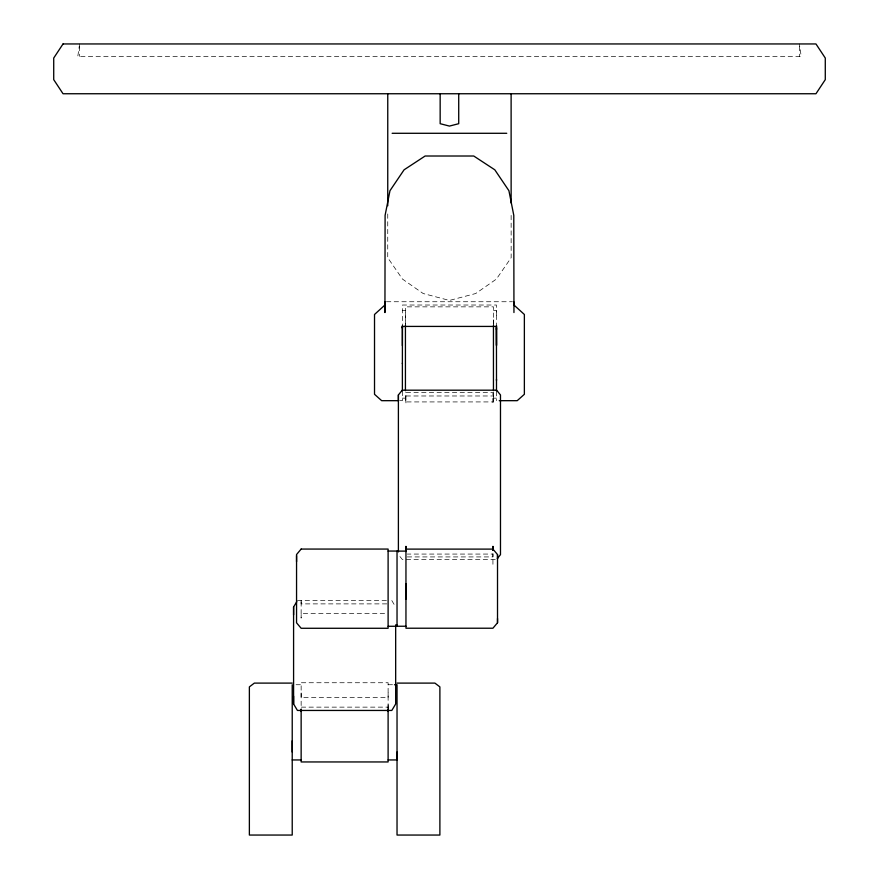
<?xml version="1.0" encoding="UTF-8"?>
<svg xmlns="http://www.w3.org/2000/svg" width="879" height="879" viewBox="0 0 879 879"><rect width="100%" height="100%" fill="white"/><g stroke="black" fill="none" stroke-linecap="round" stroke-linejoin="round"><path stroke-width="0.66" stroke-dasharray="4.39 3.3" d="M387.749 213.971L387.738 257.734L402.461 279.072L423.173 293.52L449.444 300.431L475.715 293.52L496.415 279.072L511.149 257.734L511.138 212.608M388.111 708.99L388.111 702.903M388.122 692.927L388.111 697.618L301.145 697.618L301.134 692.927M388.122 709.298L388.122 707.134L301.134 707.134L301.134 709.298M405.428 325.065L405.428 312.792M492.932 564.274L492.932 554.067L407.318 554.067M493.449 324.12L493.449 317.275M496.492 315.132L496.448 305.024L402.439 305.024L402.384 326.856M79.604 43.95L77.802 56.355L801.198 56.355L799.396 43.95M386.463 301.739L512.413 301.739M402.384 310.617L405.428 310.617M493.449 310.617L496.492 310.617L496.492 325.56M402.384 398.154L405.428 398.154M493.449 398.154L496.492 398.154M399.648 400.681L402.384 400.681L402.384 391.496M407.307 556.923L492.932 556.923L492.932 553.001M495.262 559.407L402.263 559.407L399.176 555.605M297.443 600.566L389.078 600.566M386.76 603.884L301.134 603.884L301.145 599.544L301.134 618.091L301.145 613.399L386.76 613.399M296.047 684.73L301.145 684.73M388.111 684.73L394.484 684.73M391.814 600.566L395.671 607.015M799.396 46.433L799.396 56.355M496.492 391.496L496.492 400.681M493.449 325.065L493.449 306.848L405.428 306.848L405.428 324.164M493.449 391.891L493.449 401.923L405.428 401.923L405.428 391.891M388.111 708.067L388.111 682.741L301.145 682.741L301.145 708.99M79.604 46.433L79.604 56.355M493.449 395.979L492.932 403.142L492.932 392.66L405.955 392.66L405.955 403.142L405.428 395.979L493.449 395.979"/><path stroke-width="1.32" d="M292.224 752.05L292.224 740.81M395.671 624.837L395.671 704.002L391.814 710.452L297.443 710.452L293.586 704.002L293.586 607.015L296.805 601.632M296.553 561.703L296.553 555.594M387.749 205.774L387.76 93.745M388.111 711.474L388.122 709.298M397.033 758.775L397.033 752.05M397.033 625.101L397.033 626.287L397.033 551.056L388.111 551.056M398.396 400.747L398.396 394.946L402.263 390.188L496.624 390.188L500.481 394.946L500.481 554.649L497.393 558.451M402.384 363.598L402.439 326.417L496.448 326.428L496.492 380.607M405.955 599.137L405.955 583.612M492.932 550.254L492.932 546.452L492.932 550.375M493.449 390.122L493.449 325.483M496.492 391.034L496.492 379.179M496.492 345.678L496.492 328.164M405.955 551.529L405.955 546.452L405.955 628.221L492.932 628.221L497.514 622.771L497.514 618.497M497.514 558.835L497.514 554.572L492.932 549.111L405.955 549.111M513.951 312.539L513.786 215.355L508.919 190.71L494.811 169.812L473.748 156.012L425.128 156.012L404.076 169.812L389.968 190.71L385.101 215.355L384.936 312.539L385.101 301.739L384.936 305.024L374.52 314.473L374.52 394.297L381.662 400.681L398.275 400.681M392.133 133.289L506.754 133.289M499.239 400.681L517.215 400.681L524.367 394.297L524.367 314.473L513.951 305.024L513.786 301.739M397.033 551.111L405.955 551.111M388.111 626.287L405.955 626.233M292.224 683.104L254.35 683.104L249.372 686.884L249.372 835.05L292.224 835.05L292.224 684.73M397.033 683.104L434.907 683.104L439.885 686.884L439.885 835.05L397.033 835.05L397.033 684.73L394.484 684.73M292.224 759.95L301.145 759.95M388.111 759.95L397.033 759.95M496.448 326.428L496.492 345.172M511.138 203.038L511.117 93.745M301.134 709.298L301.145 711.474M497.514 554.572L497.514 622.771M496.492 325.483L496.492 329.592M458.717 93.745L458.717 123.697L449.444 126.082L440.159 123.697L440.159 93.745M405.428 325.483L405.428 390.122M402.384 325.483L402.384 345.678M402.384 363.093L402.384 391.034M398.396 394.946L398.396 551.924M388.111 709.386L388.111 761.95L301.145 761.95L301.145 709.386M293.586 607.015L293.586 614.893M293.586 696.124L293.586 704.002M402.439 326.428L402.384 328.164L402.439 326.417M63.035 43.95L53.718 58.047L53.718 79.648L63.035 93.745L815.965 93.745L825.282 79.648L825.282 58.047L815.965 43.95L63.035 43.95M301.145 549.067L296.553 554.528L296.553 622.815L301.145 628.276L388.111 628.276L388.111 549.067L301.145 549.067"/></g></svg>
